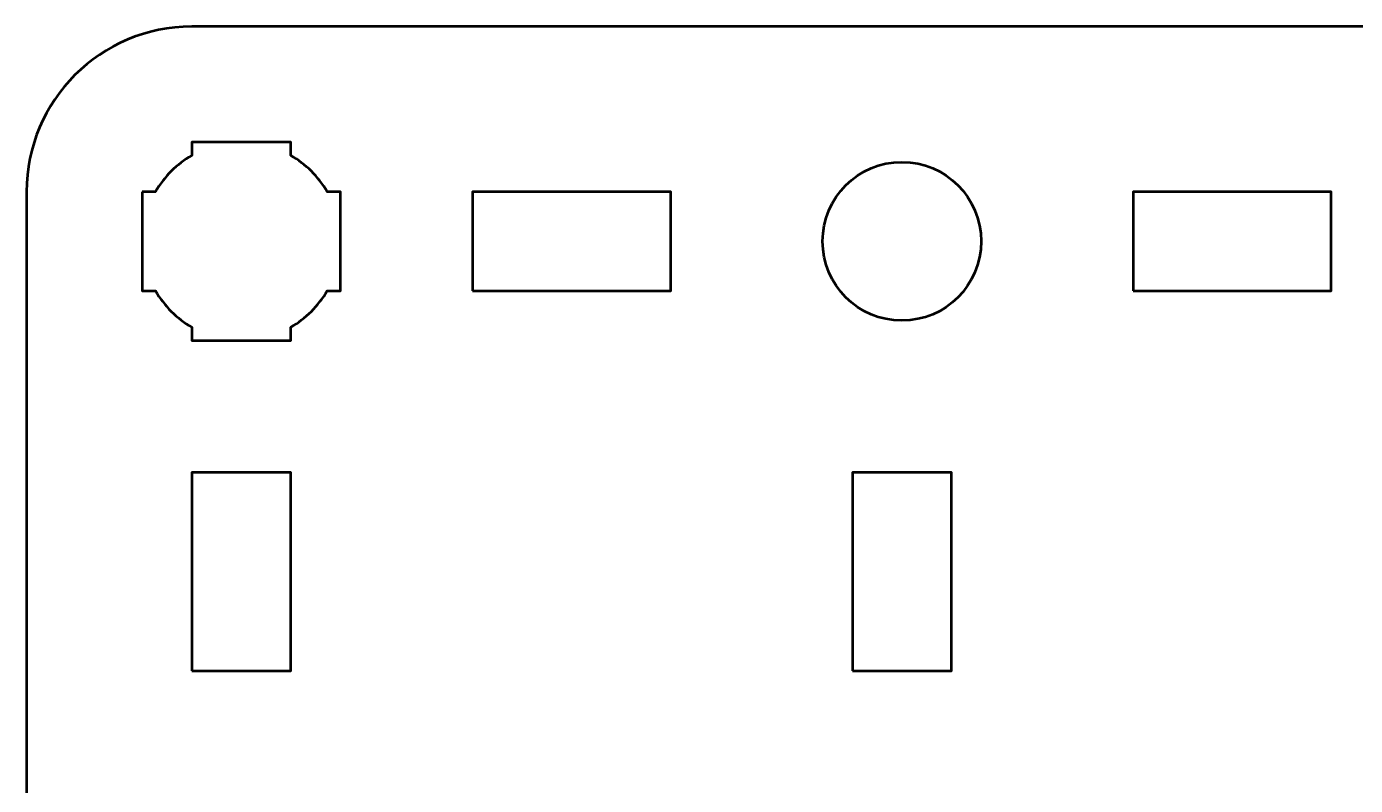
# Model space of a CAD drawing. Header units: centimetres. Extents: x -30.1 to 9.2, y -17.5 to -12.2.
# Drawn here: x -30.15 to -26.127, y -14.497 to -12.2 of the extents above; entities that cross this region are included whole.
import ezdxf

# ---------------------------------------------------------------- set-up
doc = ezdxf.new("R2010")
doc.units = ezdxf.units.CM
doc.header["$MEASUREMENT"] = 0
doc.layers.add('Layer 1', color=7, linetype='Continuous')

msp = doc.modelspace()

# ---------------------------------------------------------------- linework, layer by layer
at = {"layer": 'Layer 1', "lineweight": 53}
for points in [[(-28.8, -13), (-28.2, -13), (-28.2, -12.7), (-28.8, -12.7), (-28.8, -13)], [(-26.8, -13), (-26.2, -13), (-26.2, -12.7), (-26.8, -12.7), (-26.8, -13)], [(-29.65, -14.15), (-29.35, -14.15), (-29.35, -13.55), (-29.65, -13.55), (-29.65, -14.15)], [(-27.65, -14.15), (-27.35, -14.15), (-27.35, -13.55), (-27.65, -13.55), (-27.65, -14.15)]]:
    msp.add_lwpolyline(points, close=True, dxfattribs=at)
msp.add_ellipse((-27.5, -12.85), major_axis=(0, 0.24), ratio=1, dxfattribs=at)
for points, knots in [([(-30.15, -17), (-30.15, -17), (-30.15, -12.7), (-30.15, -12.7), (-30.15, -12.7), (-30.15, -12.42391), (-29.92609, -12.2), (-29.65, -12.2), (-29.65, -12.2), (-29.65, -12.2), (-23.35, -12.2), (-23.35, -12.2), (-23.35, -12.2), (-23.07391, -12.2), (-22.85, -12.42391), (-22.85, -12.7), (-22.85, -12.7), (-22.85, -12.7), (-22.85, -17), (-22.85, -17), (-22.85, -17), (-22.85, -17.27609), (-23.07391, -17.5), (-23.35, -17.5), (-23.35, -17.5), (-23.35, -17.5), (-29.65, -17.5), (-29.65, -17.5), (-29.65, -17.5), (-29.92609, -17.5), (-30.15, -17.27609), (-30.15, -17)], [0, 0, 0, 0, 0.125, 0.125, 0.125, 0.125, 0.25, 0.25, 0.25, 0.25, 0.375, 0.375, 0.375, 0.375, 0.5, 0.5, 0.5, 0.5, 0.625, 0.625, 0.625, 0.625, 0.75, 0.75, 0.75, 0.75, 0.875, 0.875, 0.875, 0.875, 1, 1, 1, 1]), ([(-29.8, -12.7), (-29.8, -12.7), (-29.75985, -12.7), (-29.75985, -12.7), (-29.75985, -12.7), (-29.7335, -12.65447), (-29.69553, -12.6165), (-29.65, -12.59015), (-29.65, -12.59015), (-29.65, -12.59015), (-29.65, -12.55), (-29.65, -12.55), (-29.65, -12.55), (-29.65, -12.55), (-29.5, -12.55), (-29.5, -12.55), (-29.5, -12.55), (-29.5, -12.55), (-29.35, -12.55), (-29.35, -12.55), (-29.35, -12.55), (-29.35, -12.55), (-29.35, -12.59015), (-29.35, -12.59015), (-29.35, -12.59015), (-29.30447, -12.6165), (-29.2665, -12.65447), (-29.24015, -12.7), (-29.24015, -12.7), (-29.24015, -12.7), (-29.2, -12.7), (-29.2, -12.7), (-29.2, -12.7), (-29.2, -12.7), (-29.2, -12.85), (-29.2, -12.85), (-29.2, -12.85), (-29.2, -12.85), (-29.2, -13), (-29.2, -13), (-29.2, -13), (-29.2, -13), (-29.24015, -13), (-29.24015, -13), (-29.24015, -13), (-29.2665, -13.04553), (-29.30447, -13.0835), (-29.35, -13.10985), (-29.35, -13.10985), (-29.35, -13.10985), (-29.35, -13.15), (-29.35, -13.15), (-29.35, -13.15), (-29.35, -13.15), (-29.5, -13.15), (-29.5, -13.15), (-29.5, -13.15), (-29.5, -13.15), (-29.65, -13.15), (-29.65, -13.15), (-29.65, -13.15), (-29.65, -13.15), (-29.65, -13.10985), (-29.65, -13.10985), (-29.65, -13.10985), (-29.69553, -13.0835), (-29.7335, -13.04553), (-29.75985, -13), (-29.75985, -13), (-29.75985, -13), (-29.8, -13), (-29.8, -13), (-29.8, -13), (-29.8, -13), (-29.8, -12.85), (-29.8, -12.85), (-29.8, -12.85), (-29.8, -12.85), (-29.8, -12.7), (-29.8, -12.7)], [0, 0, 0, 0, 0.05, 0.05, 0.05, 0.05, 0.1, 0.1, 0.1, 0.1, 0.15, 0.15, 0.15, 0.15, 0.2, 0.2, 0.2, 0.2, 0.25, 0.25, 0.25, 0.25, 0.3, 0.3, 0.3, 0.3, 0.35, 0.35, 0.35, 0.35, 0.4, 0.4, 0.4, 0.4, 0.45, 0.45, 0.45, 0.45, 0.5, 0.5, 0.5, 0.5, 0.55, 0.55, 0.55, 0.55, 0.6, 0.6, 0.6, 0.6, 0.65, 0.65, 0.65, 0.65, 0.7, 0.7, 0.7, 0.7, 0.75, 0.75, 0.75, 0.75, 0.8, 0.8, 0.8, 0.8, 0.85, 0.85, 0.85, 0.85, 0.9, 0.9, 0.9, 0.9, 0.95, 0.95, 0.95, 0.95, 1, 1, 1, 1])]:
    msp.add_open_spline(points, degree=3, knots=knots, dxfattribs=at)

doc.saveas('drawing.dxf')
